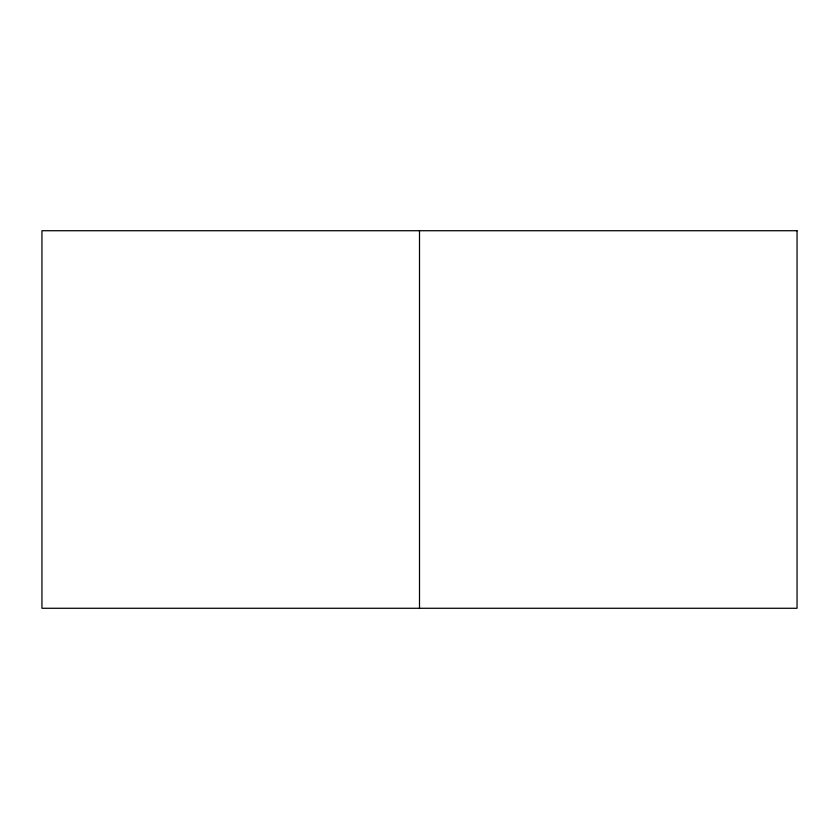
<?xml version="1.0" encoding="UTF-8"?>
<svg xmlns="http://www.w3.org/2000/svg" width="839" height="839" viewBox="0 0 839 839"><rect width="100%" height="100%" fill="white"/><g stroke="black" fill="none" stroke-linecap="round" stroke-linejoin="round"><path stroke-width="1.26" d="M419.5 230.725L419.5 608.275M797.05 230.725L41.95 230.725L41.95 608.275L797.05 608.275L797.05 230.725"/></g></svg>
